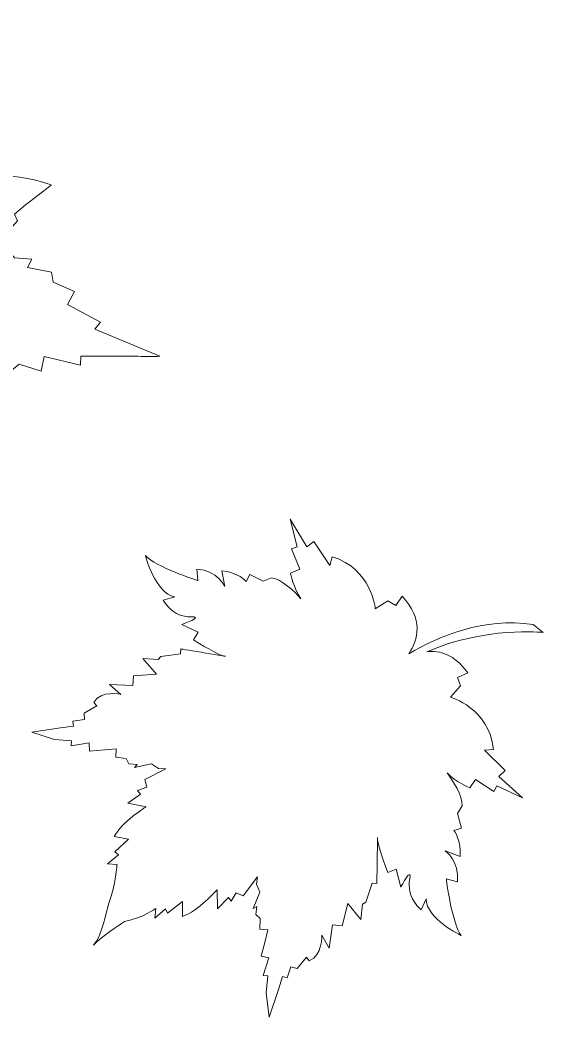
# Model space of a CAD drawing. Header units: inches. Extents: x 0 to 8.2, y -11.5 to 0.
# Drawn here: x 4.818 to 5.813, y -3.177 to -1.281 of the extents above; entities that cross this region are included whole.
import ezdxf

# ---------------------------------------------------------------- set-up
doc = ezdxf.new("R2010")
doc.units = ezdxf.units.IN
doc.header["$MEASUREMENT"] = 0
doc.layers.add('Middle Layer', color=7, linetype='Continuous')

# ---------------------------------------------------------------- blocks, each defined once
blk = doc.blocks.new('block 2')
at = {"layer": 'Middle Layer', "lineweight": 0}
for points, knots in [([(4.195, -1.6016), (3.9717, -1.5143), (3.8701, -1.2807), (3.8701, -1.2807), (3.8701, -1.2807), (3.8654, -1.3151), (3.8654, -1.3151), (3.937, -1.5033), (4.1357, -1.5948), (4.191, -1.6171), (4.2105, -1.6893), (4.117, -1.6972), (4.117, -1.6972), (4.117, -1.6972), (4.1398, -1.7374), (4.1398, -1.7374), (4.1398, -1.7374), (4.1098, -1.7589), (4.1098, -1.7589), (4.1098, -1.7589), (4.1068, -1.783), (4.1068, -1.783), (4.1068, -1.783), (4.0695, -1.8225), (4.0695, -1.8225), (4.1539, -1.8734), (4.1978, -1.8329), (4.1978, -1.8329), (4.1865, -1.9121), (4.2389, -2.0152), (4.2389, -2.0152), (4.2389, -2.0152), (4.2554, -1.9924), (4.2554, -1.9924), (4.2554, -1.9924), (4.265, -2.0111), (4.265, -2.0111), (4.265, -2.0111), (4.281, -1.985), (4.281, -1.985), (4.2945, -2.0301), (4.3442, -2.0931), (4.3442, -2.0931), (4.3442, -2.0931), (4.3509, -2.0718), (4.3509, -2.0718), (4.3509, -2.0718), (4.4228, -2.128), (4.4228, -2.128), (4.3775, -2.071), (4.3894, -1.9748), (4.3894, -1.9748), (4.3894, -1.9748), (4.409, -1.9718), (4.409, -1.9718), (4.4017, -1.9021), (4.3806, -1.8953), (4.3806, -1.8953), (4.3054, -1.8396), (4.3851, -1.7935), (4.3851, -1.7935), (4.48, -1.782), (4.4986, -1.9476), (4.4986, -1.9476), (4.4986, -1.9476), (4.5221, -1.9271), (4.5221, -1.9271), (4.5221, -1.9271), (4.5733, -2), (4.5733, -2), (4.5733, -2), (4.5843, -1.9848), (4.5843, -1.9848), (4.6096, -2.0416), (4.6943, -2.0721), (4.6943, -2.0721), (4.6943, -2.0721), (4.6815, -2.0101), (4.6815, -2.0101), (4.6815, -2.0101), (4.6774, -1.9838), (4.6774, -1.9838), (4.6774, -1.9838), (4.69, -1.9784), (4.69, -1.9784), (4.69, -1.9784), (4.6884, -1.9247), (4.6884, -1.9247), (4.6884, -1.9247), (4.7052, -1.9255), (4.7052, -1.9255), (4.7052, -1.9255), (4.7312, -1.9214), (4.7312, -1.9214), (4.7312, -1.9214), (4.7576, -1.9409), (4.7576, -1.9409), (4.7576, -1.9409), (4.7615, -1.9234), (4.7615, -1.9234), (4.7615, -1.9234), (4.8019, -1.9475), (4.8019, -1.9475), (4.8019, -1.9475), (4.8167, -1.935), (4.8167, -1.935), (4.8167, -1.935), (4.8587, -1.9487), (4.8587, -1.9487), (4.8587, -1.9487), (4.8645, -1.9208), (4.8645, -1.9208), (4.8645, -1.9208), (4.9336, -1.937), (4.9336, -1.937), (4.9336, -1.937), (4.9343, -1.92), (4.9343, -1.92), (4.9343, -1.92), (5.0433, -1.9202), (5.0433, -1.9202), (5.0579, -1.921), (5.0716, -1.921), (5.0844, -1.9202), (5.0844, -1.9202), (4.9607, -1.8686), (4.9607, -1.8686), (4.9607, -1.8686), (4.9712, -1.8552), (4.9712, -1.8552), (4.9712, -1.8552), (4.9085, -1.8217), (4.9085, -1.8217), (4.9085, -1.8217), (4.9221, -1.7968), (4.9221, -1.7968), (4.9221, -1.7968), (4.8815, -1.7793), (4.8815, -1.7793), (4.8815, -1.7793), (4.8784, -1.7601), (4.8784, -1.7601), (4.8784, -1.7601), (4.8323, -1.7516), (4.8323, -1.7516), (4.8323, -1.7516), (4.8406, -1.7357), (4.8406, -1.7357), (4.8406, -1.7357), (4.8081, -1.733), (4.8081, -1.733), (4.8081, -1.733), (4.7911, -1.7127), (4.7911, -1.7127), (4.7911, -1.7127), (4.7779, -1.7022), (4.7779, -1.7022), (4.7779, -1.7022), (4.8138, -1.6626), (4.8138, -1.6626), (4.8138, -1.6626), (4.8078, -1.6503), (4.8078, -1.6503), (4.8078, -1.6503), (4.8279, -1.6331), (4.8279, -1.6331), (4.8279, -1.6331), (4.8777, -1.5946), (4.8777, -1.5946), (4.8777, -1.5946), (4.794, -1.5617), (4.7381, -1.5878), (4.7381, -1.5878), (4.7396, -1.569), (4.7396, -1.569), (4.7396, -1.569), (4.6538, -1.5903), (4.6538, -1.5903), (4.6538, -1.5903), (4.6493, -1.5592), (4.6493, -1.5592), (4.6493, -1.5592), (4.528, -1.672), (4.4636, -1.6005), (4.4636, -1.6005), (4.4333, -1.5129), (4.5262, -1.5206), (4.5262, -1.5206), (4.5465, -1.5294), (4.5971, -1.4816), (4.5971, -1.4816), (4.5843, -1.4664), (4.5843, -1.4664), (4.5843, -1.4664), (4.6376, -1.3857), (4.7088, -1.3727), (4.7088, -1.3727), (4.6181, -1.3675), (4.6181, -1.3675), (4.6181, -1.3675), (4.6267, -1.347), (4.6267, -1.347), (4.6267, -1.347), (4.5484, -1.3618), (4.509, -1.3868), (4.509, -1.3868), (4.5138, -1.3565), (4.5138, -1.3565), (4.5138, -1.3565), (4.4944, -1.3644), (4.4944, -1.3644), (4.4944, -1.3644), (4.4967, -1.3362), (4.4967, -1.3362), (4.4967, -1.3362), (4.3904, -1.3794), (4.3475, -1.4467), (4.3475, -1.4467), (4.3407, -1.3871), (4.244, -1.3696), (4.244, -1.3696), (4.2465, -1.4242), (4.2465, -1.4242), (4.2465, -1.4242), (4.2332, -1.4444), (4.2332, -1.4444), (4.2332, -1.4444), (4.242, -1.4805), (4.242, -1.4805), (4.242, -1.4805), (4.1987, -1.4958), (4.1987, -1.4958), (4.1987, -1.4958), (4.2609, -1.5604), (4.195, -1.6016)], [0, 0, 0, 0, 1, 1, 1, 2, 2, 2, 3, 3, 3, 4, 4, 4, 5, 5, 5, 6, 6, 6, 7, 7, 7, 8, 8, 8, 9, 9, 9, 10, 10, 10, 11, 11, 11, 12, 12, 12, 13, 13, 13, 14, 14, 14, 15, 15, 15, 16, 16, 16, 17, 17, 17, 18, 18, 18, 19, 19, 19, 20, 20, 20, 21, 21, 21, 22, 22, 22, 23, 23, 23, 24, 24, 24, 25, 25, 25, 26, 26, 26, 27, 27, 27, 28, 28, 28, 29, 29, 29, 30, 30, 30, 31, 31, 31, 32, 32, 32, 33, 33, 33, 34, 34, 34, 35, 35, 35, 36, 36, 36, 37, 37, 37, 38, 38, 38, 39, 39, 39, 40, 40, 40, 41, 41, 41, 42, 42, 42, 43, 43, 43, 44, 44, 44, 45, 45, 45, 46, 46, 46, 47, 47, 47, 48, 48, 48, 49, 49, 49, 50, 50, 50, 51, 51, 51, 52, 52, 52, 53, 53, 53, 54, 54, 54, 55, 55, 55, 56, 56, 56, 57, 57, 57, 58, 58, 58, 59, 59, 59, 60, 60, 60, 61, 61, 61, 62, 62, 62, 63, 63, 63, 64, 64, 64, 65, 65, 65, 66, 66, 66, 67, 67, 67, 68, 68, 68, 69, 69, 69, 70, 70, 70, 71, 71, 71, 72, 72, 72, 73, 73, 73, 74, 74, 74, 75, 75, 75, 76, 76, 76, 77, 77, 77, 78, 78, 78, 78]), ([(5.3641, -2.2823), (5.3641, -2.2823), (5.3324, -2.2302), (5.3324, -2.2302), (5.3324, -2.2302), (5.3456, -2.2825), (5.3456, -2.2825), (5.3456, -2.2825), (5.3345, -2.2864), (5.3345, -2.2864), (5.3345, -2.2864), (5.3503, -2.3249), (5.3503, -2.3249), (5.3503, -2.3249), (5.3328, -2.3329), (5.3328, -2.3329), (5.3328, -2.3329), (5.3386, -2.3614), (5.3527, -2.3814), (5.3403, -2.3676), (5.3163, -2.3437), (5.2968, -2.3412), (5.2968, -2.3412), (5.281, -2.3479), (5.281, -2.3479), (5.281, -2.3479), (5.2557, -2.3351), (5.2557, -2.3351), (5.2557, -2.3351), (5.2486, -2.3486), (5.2486, -2.3486), (5.2486, -2.3486), (5.233, -2.3304), (5.2023, -2.3282), (5.2023, -2.3282), (5.2079, -2.3581), (5.2079, -2.3581), (5.2079, -2.3581), (5.1947, -2.3276), (5.1549, -2.3248), (5.1549, -2.3248), (5.1564, -2.3466), (5.1564, -2.3466), (5.1564, -2.3466), (5.0752, -2.3205), (5.0567, -2.299), (5.0567, -2.299), (5.0762, -2.3719), (5.1127, -2.3777), (5.1127, -2.3777), (5.0907, -2.3839), (5.0907, -2.3839), (5.0907, -2.3839), (5.1062, -2.4122), (5.1346, -2.4153), (5.1366, -2.4155), (5.1387, -2.4156), (5.1408, -2.4155), (5.1731, -2.4147), (5.1259, -2.43), (5.1259, -2.43), (5.1259, -2.43), (5.1572, -2.4447), (5.1572, -2.4447), (5.1572, -2.4447), (5.1484, -2.4596), (5.1484, -2.4596), (5.1484, -2.4596), (5.1842, -2.4824), (5.2024, -2.4889), (5.2044, -2.4896), (5.2063, -2.4901), (5.2078, -2.4904), (5.223, -2.493), (5.1242, -2.4766), (5.1242, -2.4766), (5.1242, -2.4766), (5.1235, -2.4859), (5.1235, -2.4859), (5.1235, -2.4859), (5.0862, -2.4909), (5.0862, -2.4909), (5.0862, -2.4909), (5.0812, -2.4968), (5.0812, -2.4968), (5.0812, -2.4968), (5.0521, -2.4947), (5.0521, -2.4947), (5.0521, -2.4947), (5.0777, -2.5245), (5.0777, -2.5245), (5.0777, -2.5245), (5.0344, -2.5276), (5.0344, -2.5276), (5.0344, -2.5276), (5.0331, -2.5462), (5.0331, -2.5462), (5.0331, -2.5462), (4.9886, -2.5445), (4.9886, -2.5445), (4.9886, -2.5445), (5.0103, -2.5632), (5.0103, -2.5632), (5.0103, -2.5632), (4.9725, -2.5543), (4.9585, -2.5782), (4.9585, -2.5782), (4.9642, -2.5848), (4.9642, -2.5848), (4.9642, -2.5848), (4.9401, -2.5986), (4.9401, -2.5986), (4.9401, -2.5986), (4.9408, -2.6111), (4.9408, -2.6111), (4.9408, -2.6111), (4.919, -2.6142), (4.919, -2.6142), (4.919, -2.6142), (4.9199, -2.6236), (4.9199, -2.6236), (4.9199, -2.6236), (4.8951, -2.6265), (4.8951, -2.6265), (4.8951, -2.6265), (4.8406, -2.635), (4.8406, -2.635), (4.8406, -2.635), (4.8842, -2.649), (4.8842, -2.649), (4.8842, -2.649), (4.9164, -2.6514), (4.9164, -2.6514), (4.9164, -2.6514), (4.9157, -2.6606), (4.9157, -2.6606), (4.9157, -2.6606), (4.9499, -2.6553), (4.9499, -2.6553), (4.9499, -2.6553), (4.9504, -2.6709), (4.9504, -2.6709), (4.9504, -2.6709), (4.9798, -2.6684), (4.9798, -2.6684), (4.9798, -2.6684), (5.0014, -2.6668), (5.0014, -2.6668), (5.0014, -2.6668), (5.0003, -2.6823), (5.0003, -2.6823), (5.0003, -2.6823), (5.0201, -2.6853), (5.0201, -2.6853), (5.0201, -2.6853), (5.0256, -2.6951), (5.0256, -2.6951), (5.0256, -2.6951), (5.0409, -2.6961), (5.0409, -2.6961), (5.0409, -2.6961), (5.0359, -2.702), (5.0359, -2.702), (5.0359, -2.702), (5.0687, -2.6951), (5.0687, -2.6951), (5.0687, -2.6951), (5.0819, -2.7038), (5.0819, -2.7038), (5.0819, -2.7038), (5.0957, -2.7048), (5.0957, -2.7048), (5.0957, -2.7048), (5.0558, -2.7252), (5.0558, -2.7252), (5.0558, -2.7252), (5.0594, -2.7395), (5.0594, -2.7395), (5.0594, -2.7395), (5.042, -2.746), (5.042, -2.746), (5.042, -2.746), (5.0477, -2.7527), (5.0477, -2.7527), (5.0477, -2.7527), (5.0234, -2.7696), (5.0234, -2.7696), (5.0234, -2.7696), (5.0583, -2.7768), (5.0583, -2.7768), (5.0583, -2.7768), (5.0116, -2.8061), (4.9974, -2.833), (4.9974, -2.833), (5.0247, -2.8381), (5.0247, -2.8381), (5.0247, -2.8381), (4.9984, -2.8627), (4.9984, -2.8627), (4.9984, -2.8627), (5.0057, -2.8679), (5.0057, -2.8679), (5.0057, -2.8679), (4.9845, -2.885), (4.9845, -2.885), (4.9845, -2.885), (5.0028, -2.8863), (5.0028, -2.8863), (5.0028, -2.8863), (5.0004, -2.925), (4.9872, -2.9598), (4.9872, -2.9598), (4.9762, -3.0089), (4.9652, -3.0304), (4.9652, -3.0304), (4.958, -3.0399), (4.958, -3.0399), (4.9591, -3.0393), (4.9602, -3.0381), (4.9614, -3.0366), (4.9614, -3.0366), (4.9656, -3.0325), (4.9656, -3.0325), (4.9824, -3.018), (5.0169, -2.9949), (5.0169, -2.9949), (5.0531, -2.9879), (5.0767, -2.9702), (5.0767, -2.9702), (5.0767, -2.9702), (5.0747, -2.9887), (5.0747, -2.9887), (5.0747, -2.9887), (5.0951, -2.9707), (5.0951, -2.9707), (5.0951, -2.9707), (5.0989, -2.9789), (5.0989, -2.9789), (5.0989, -2.9789), (5.1275, -2.9571), (5.1275, -2.9571), (5.1275, -2.9571), (5.1275, -2.9852), (5.1275, -2.9852), (5.1563, -2.9759), (5.1932, -2.9346), (5.1932, -2.9346), (5.1932, -2.9346), (5.1939, -2.9706), (5.1939, -2.9706), (5.1939, -2.9706), (5.2147, -2.9495), (5.2147, -2.9495), (5.2147, -2.9495), (5.2202, -2.9564), (5.2202, -2.9564), (5.2202, -2.9564), (5.2296, -2.9402), (5.2296, -2.9402), (5.2296, -2.9402), (5.2429, -2.9464), (5.2429, -2.9464), (5.2429, -2.9464), (5.2699, -2.9103), (5.2699, -2.9103), (5.2699, -2.9103), (5.2684, -2.9242), (5.2684, -2.9242), (5.2684, -2.9242), (5.2746, -2.9389), (5.2746, -2.9389), (5.2746, -2.9389), (5.2619, -2.9703), (5.2619, -2.9703), (5.2619, -2.9703), (5.2685, -2.9664), (5.2685, -2.9664), (5.2685, -2.9664), (5.2669, -2.9818), (5.2669, -2.9818), (5.2669, -2.9818), (5.2753, -2.989), (5.2753, -2.989), (5.2753, -2.989), (5.2747, -3.0092), (5.2747, -3.0092), (5.2747, -3.0092), (5.29, -3.0109), (5.29, -3.0109), (5.29, -3.0109), (5.2846, -3.0321), (5.2846, -3.0321), (5.2846, -3.0321), (5.2769, -3.061), (5.2769, -3.061), (5.2769, -3.061), (5.2919, -3.0642), (5.2919, -3.0642), (5.2919, -3.0642), (5.2807, -3.0973), (5.2807, -3.0973), (5.2807, -3.0973), (5.2898, -3.0983), (5.2898, -3.0983), (5.2898, -3.0983), (5.2863, -3.1307), (5.2863, -3.1307), (5.2863, -3.1307), (5.2922, -3.1766), (5.2922, -3.1766), (5.2922, -3.1766), (5.3102, -3.124), (5.3102, -3.124), (5.3102, -3.124), (5.3174, -3.0998), (5.3174, -3.0998), (5.3174, -3.0998), (5.3264, -3.1023), (5.3264, -3.1023), (5.3264, -3.1023), (5.3333, -3.0812), (5.3333, -3.0812), (5.3333, -3.0812), (5.3454, -3.0841), (5.3454, -3.0841), (5.3454, -3.0841), (5.3631, -3.0626), (5.3631, -3.0626), (5.3631, -3.0626), (5.3686, -3.0695), (5.3686, -3.0695), (5.3943, -3.0598), (5.3924, -3.0206), (5.3924, -3.0206), (5.3924, -3.0206), (5.4066, -3.0456), (5.4066, -3.0456), (5.4066, -3.0456), (5.413, -3.001), (5.413, -3.001), (5.413, -3.001), (5.4313, -3.003), (5.4313, -3.003), (5.4313, -3.003), (5.4421, -2.9605), (5.4421, -2.9605), (5.4421, -2.9605), (5.4665, -2.9913), (5.4665, -2.9913), (5.4665, -2.9913), (5.4697, -2.962), (5.4697, -2.962), (5.4697, -2.962), (5.4763, -2.958), (5.4763, -2.958), (5.4763, -2.958), (5.4879, -2.9218), (5.4879, -2.9218), (5.4879, -2.9218), (5.4971, -2.9228), (5.4971, -2.9228), (5.4971, -2.9228), (5.4987, -2.8215), (5.4986, -2.8371), (5.4985, -2.8387), (5.4987, -2.8406), (5.4991, -2.8428), (5.5021, -2.8621), (5.5179, -2.9017), (5.5179, -2.9017), (5.5179, -2.9017), (5.534, -2.8957), (5.534, -2.8957), (5.534, -2.8957), (5.5427, -2.9294), (5.5427, -2.9294), (5.5427, -2.9294), (5.566, -2.8852), (5.5594, -2.9172), (5.559, -2.9193), (5.5587, -2.9214), (5.5586, -2.9234), (5.5565, -2.9522), (5.5812, -2.9727), (5.5812, -2.9727), (5.5812, -2.9727), (5.5912, -2.9519), (5.5912, -2.9519), (5.5902, -2.9893), (5.6578, -3.0217), (5.6578, -3.0217), (5.6401, -2.9995), (5.6292, -2.914), (5.6292, -2.914), (5.6292, -2.914), (5.6503, -2.9194), (5.6503, -2.9194), (5.6546, -2.8793), (5.6273, -2.8607), (5.6273, -2.8607), (5.6273, -2.8607), (5.6554, -2.8716), (5.6554, -2.8716), (5.6587, -2.8407), (5.6438, -2.8219), (5.6438, -2.8219), (5.6438, -2.8219), (5.6582, -2.8172), (5.6582, -2.8172), (5.6582, -2.8172), (5.6503, -2.7898), (5.6503, -2.7898), (5.6503, -2.7898), (5.6596, -2.7753), (5.6596, -2.7753), (5.6606, -2.7554), (5.6417, -2.7272), (5.6306, -2.7124), (5.6474, -2.7301), (5.6741, -2.7409), (5.6741, -2.7409), (5.6741, -2.7409), (5.6851, -2.725), (5.6851, -2.725), (5.6851, -2.725), (5.7197, -2.7475), (5.7197, -2.7475), (5.7197, -2.7475), (5.7255, -2.7372), (5.7255, -2.7372), (5.7255, -2.7372), (5.774, -2.7597), (5.774, -2.7597), (5.774, -2.7597), (5.729, -2.7189), (5.729, -2.7189), (5.729, -2.7189), (5.741, -2.7077), (5.741, -2.7077), (5.741, -2.7077), (5.7019, -2.6691), (5.7019, -2.6691), (5.7019, -2.6691), (5.719, -2.6678), (5.719, -2.6678), (5.7106, -2.5888), (5.6371, -2.5683), (5.6371, -2.5683), (5.6371, -2.5683), (5.6564, -2.547), (5.6564, -2.547), (5.6564, -2.547), (5.6504, -2.5307), (5.6504, -2.5307), (5.6504, -2.5307), (5.6699, -2.5219), (5.6699, -2.5219), (5.6448, -2.4869), (5.6169, -2.479), (5.5922, -2.4821), (5.703, -2.4337), (5.8133, -2.4452), (5.8133, -2.4452), (5.8133, -2.4452), (5.7942, -2.4303), (5.7942, -2.4303), (5.7013, -2.4161), (5.6148, -2.4523), (5.5579, -2.4857), (5.5756, -2.4589), (5.5861, -2.4195), (5.5452, -2.3763), (5.5452, -2.3763), (5.5331, -2.3941), (5.5331, -2.3941), (5.5331, -2.3941), (5.5183, -2.3853), (5.5183, -2.3853), (5.5183, -2.3853), (5.4942, -2.4006), (5.4942, -2.4006), (5.4942, -2.4006), (5.4873, -2.3239), (5.412, -2.3013), (5.412, -2.3013), (5.4077, -2.3181), (5.4077, -2.3181), (5.4077, -2.3181), (5.3771, -2.2724), (5.3771, -2.2724), (5.3771, -2.2724), (5.3641, -2.2823), (5.3641, -2.2823)], [0, 0, 0, 0, 1, 1, 1, 2, 2, 2, 3, 3, 3, 4, 4, 4, 5, 5, 5, 6, 6, 6, 7, 7, 7, 8, 8, 8, 9, 9, 9, 10, 10, 10, 11, 11, 11, 12, 12, 12, 13, 13, 13, 14, 14, 14, 15, 15, 15, 16, 16, 16, 17, 17, 17, 18, 18, 18, 19, 19, 19, 20, 20, 20, 21, 21, 21, 22, 22, 22, 23, 23, 23, 24, 24, 24, 25, 25, 25, 26, 26, 26, 27, 27, 27, 28, 28, 28, 29, 29, 29, 30, 30, 30, 31, 31, 31, 32, 32, 32, 33, 33, 33, 34, 34, 34, 35, 35, 35, 36, 36, 36, 37, 37, 37, 38, 38, 38, 39, 39, 39, 40, 40, 40, 41, 41, 41, 42, 42, 42, 43, 43, 43, 44, 44, 44, 45, 45, 45, 46, 46, 46, 47, 47, 47, 48, 48, 48, 49, 49, 49, 50, 50, 50, 51, 51, 51, 52, 52, 52, 53, 53, 53, 54, 54, 54, 55, 55, 55, 56, 56, 56, 57, 57, 57, 58, 58, 58, 59, 59, 59, 60, 60, 60, 61, 61, 61, 62, 62, 62, 63, 63, 63, 64, 64, 64, 65, 65, 65, 66, 66, 66, 67, 67, 67, 68, 68, 68, 69, 69, 69, 70, 70, 70, 71, 71, 71, 72, 72, 72, 73, 73, 73, 74, 74, 74, 75, 75, 75, 76, 76, 76, 77, 77, 77, 78, 78, 78, 79, 79, 79, 80, 80, 80, 81, 81, 81, 82, 82, 82, 83, 83, 83, 84, 84, 84, 85, 85, 85, 86, 86, 86, 87, 87, 87, 88, 88, 88, 89, 89, 89, 90, 90, 90, 91, 91, 91, 92, 92, 92, 93, 93, 93, 94, 94, 94, 95, 95, 95, 96, 96, 96, 97, 97, 97, 98, 98, 98, 99, 99, 99, 100, 100, 100, 101, 101, 101, 102, 102, 102, 103, 103, 103, 104, 104, 104, 105, 105, 105, 106, 106, 106, 107, 107, 107, 108, 108, 108, 109, 109, 109, 110, 110, 110, 111, 111, 111, 112, 112, 112, 113, 113, 113, 114, 114, 114, 115, 115, 115, 116, 116, 116, 117, 117, 117, 118, 118, 118, 119, 119, 119, 120, 120, 120, 121, 121, 121, 122, 122, 122, 123, 123, 123, 124, 124, 124, 125, 125, 125, 126, 126, 126, 127, 127, 127, 128, 128, 128, 129, 129, 129, 130, 130, 130, 131, 131, 131, 132, 132, 132, 133, 133, 133, 134, 134, 134, 135, 135, 135, 136, 136, 136, 137, 137, 137, 138, 138, 138, 139, 139, 139, 140, 140, 140, 141, 141, 141, 142, 142, 142, 143, 143, 143, 144, 144, 144, 145, 145, 145, 146, 146, 146, 147, 147, 147, 148, 148, 148, 149, 149, 149, 150, 150, 150, 151, 151, 151, 152, 152, 152, 153, 153, 153, 154, 154, 154, 155, 155, 155, 156, 156, 156, 157, 157, 157, 158, 158, 158, 159, 159, 159, 160, 160, 160, 161, 161, 161, 162, 162, 162, 163, 163, 163, 164, 164, 164, 164])]:
    blk.add_open_spline(points, degree=3, knots=knots, dxfattribs=at)

msp = doc.modelspace()

# ---------------------------------------------------------------- linework, layer by layer
at = {"layer": 'Middle Layer', "lineweight": 0}
msp.add_open_spline([(4.958, -3.0399), (4.958, -3.0399), (4.9614, -3.0366), (4.9614, -3.0366), (4.9616, -3.0363), (4.9618, -3.036), (4.9621, -3.0356), (4.9604, -3.0372), (4.9589, -3.0387), (4.958, -3.0399)], degree=3, knots=[0, 0, 0, 0, 1, 1, 1, 2, 2, 2, 3, 3, 3, 3], dxfattribs=at)

# ---------------------------------------------------------------- block references
at = {"layer": 'Middle Layer'}
msp.add_blockref('block 2', (0, 0), dxfattribs=at)

doc.saveas('drawing.dxf')
